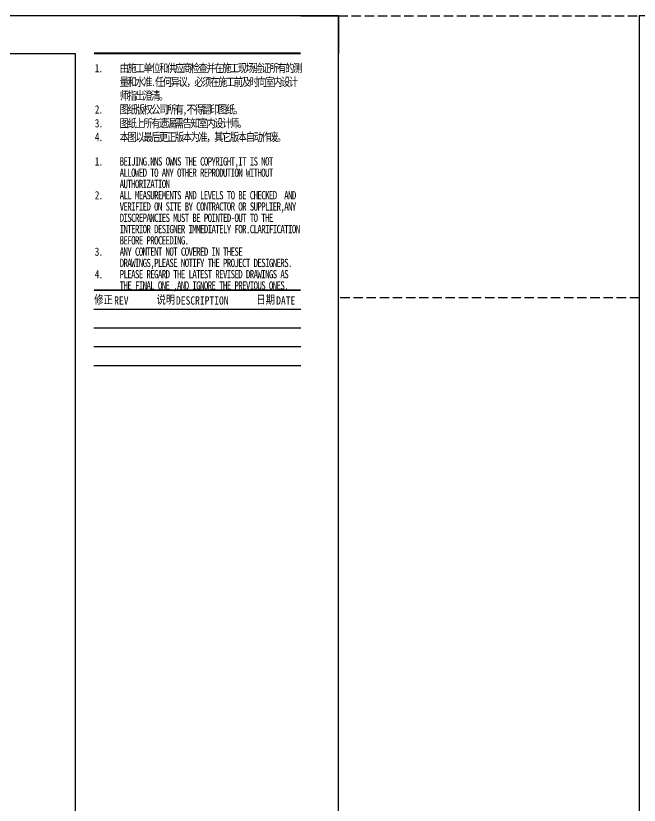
# Paper-space layout '布局' of a CAD drawing. Header units: millimetres. Extents: x -7887 to 894, y 542 to 1297.
# Drawn here: x -6030.4 to -5864.6, y 752.3 to 962.3 of the extents above; entities that cross this region are included whole.
import ezdxf

# ---------------------------------------------------------------- set-up
doc = ezdxf.new("R2010")
doc.units = ezdxf.units.MM
doc.header["$LTSCALE"] = 10
doc.linetypes.add('DASH', pattern=[0.35, 0.25, -0.1])
for name, color, linetype in [('008-顶面文字标注', 3, 'Continuous'), ('AXIS_TEXT', 7, 'Continuous'), ('BJ-材料文字索引', 136, 'DASH'), ('ID_Anno_Dims', 3, 'Continuous'), ('NW-01-尺寸标注', 252, 'Continuous'), ('T-TTLB-1', 1, 'Continuous')]:
    doc.layers.add(name, color=color, linetype=linetype)
doc.styles.add('宋体', font='', dxfattribs={"width": 0.8})
doc.styles.get('宋体').set_extended_font_data('SimSun')

# ---------------------------------------------------------------- blocks, each defined once
blk = doc.blocks.new('11111')
at = {"color": 1, "const_width": 0.5}
for points in [[(3716.32, 6139.96), (3771.32, 6139.96)], [(3716.32, 6076.96), (3771.32, 6076.96)]]:
    blk.add_lwpolyline(points, dxfattribs=at)
at = {"layer": 'AXIS_TEXT', "color": 8}
for points in [[(3716.32, 6071.96), (3771.32, 6071.96)], [(3716.32, 6066.96), (3771.32, 6066.96)], [(3716.32, 6061.96), (3771.32, 6061.96)], [(3716.32, 6056.96), (3771.32, 6056.96)]]:
    blk.add_lwpolyline(points, dxfattribs=at)
at = {"layer": 'ID_Anno_Dims', "color": 8}
blk.add_lwpolyline([(3771.32, 6149.96), (3781.32, 6149.96), (3781.32, 6139.96)], dxfattribs=at)
at = {"layer": 'T-TTLB-1'}
blk.add_lwpolyline([(3212.32, 6139.96), (3711.32, 6139.96), (3711.32, 5739.96), (3212.32, 5739.96)], close=True, dxfattribs=at)
at = {"layer": 'AXIS_TEXT', "color": 8, "style": '宋体', "width": 0.849286}
for s, p in [('REV', (3721.69, 6073.13)), ('DESCRIPTION', (3738.13, 6073.13)), ('DATE', (3764.77, 6073.13))]:
    blk.add_text(s, height=2.2, dxfattribs=at).set_placement(p)
at = {"layer": 'AXIS_TEXT', "color": 4, "char_height": 2.2, "width": 55, "attachment_point": 1, "style": '宋体'}
for s, insert in [('\\pi-6.6,l6.6,t6.6;{\\T0.8;1.^I由施工单位和供应商检查并在施工现场验证所有的测量和水准.任何异议，必须在施工前及时向室内设计师指出澄清。\\P2.^I图纸版权公司所有,不得翻印图纸。\\P3.^I图纸上所有遗漏需告知室内设计师。\\P4.^I本图以最后更正版本为准，其它版本自动作废。}', (3716.55, 6137.14)), ('{\\fSimSun|b0|i0|c134|p2;修正\\fﾲﾨﾲﾨﾺﾆﾼﾚﾺￚ|b0|i0|c136|p1;    }', (3716.37, 6075.56)), ('{\\fSimSun|b0|i0|c134|p2;说明\\fﾲﾨﾲﾨﾺﾆﾼﾚﾺￚ|b0|i0|c136|p1;    }', (3732.97, 6075.56)), ('{\\fSimSun|b0|i0|c134|p2;日期\\fﾲﾨﾲﾨﾺﾆﾼﾚﾺￚ|b0|i0|c136|p1;    }', (3759.5, 6075.56))]:
    blk.add_mtext(s, dxfattribs=dict(at, insert=insert))
at = {"layer": 'AXIS_TEXT', "color": 8, "insert": (3716.54, 6112.33), "char_height": 2.2, "width": 55, "attachment_point": 1, "line_spacing_factor": 0.818182, "style": '宋体'}
blk.add_mtext('\\pi-6.6,l6.6,t6.6;{\\T0.8;1.^IBEIJING.NNS OWNS THE COPYRIGHT,IT IS NOT ALLOWED TO ANY OTHER REPRODUTION WITHOUT AUTHORIZATION\\P2.^IALL MEASUREMENTS AND LEVELS TO BE CHECKED  AND VERIFIED ON SITE BY CONTRACTOR OR SUPPLIER,ANY DISCREPANCIES MUST BE POINTED-OUT TO THE INTERIOR DESIGNER IMMEDIATELY FOR.CLARIFICATION BEFORE PROCEEDING.\\P3.^IANY CONTENT NOT COVERED IN THESE DRAWINGS,PLEASE NOTIFY THE PROJECT DESIGNERS.\\P4.^IPLEASE REGARD THE LATEST REVISED DRAWINGS AS THE FINAL ONE ,AND IGNORE THE PREVIOUS ONES.}', dxfattribs=at)

psp = doc.layouts.new('布局')

# ---------------------------------------------------------------- linework, layer by layer
at = {"layer": '008-顶面文字标注', "color": 8}
for points in [[(-6538.605, 542.276), (-5944.605, 542.276), (-5944.605, 962.276), (-6538.605, 962.276)], [(-5864.605, 542.276), (-5270.605, 542.276), (-5270.605, 962.276), (-5864.605, 962.276)]]:
    psp.add_lwpolyline(points, close=True, dxfattribs=at)
at = {"layer": 'BJ-材料文字索引'}
psp.add_lwpolyline([(-5944.605, 962.276), (-5864.605, 962.276), (-5864.605, 887.236), (-5944.605, 887.236)], close=True, dxfattribs=at)

# ---------------------------------------------------------------- block references
at = {"layer": 'NW-01-尺寸标注', "linetype": 'ByBlock'}
psp.add_blockref('11111', (-9725.926, -5187.687), dxfattribs=at)

doc.saveas('drawing.dxf')
